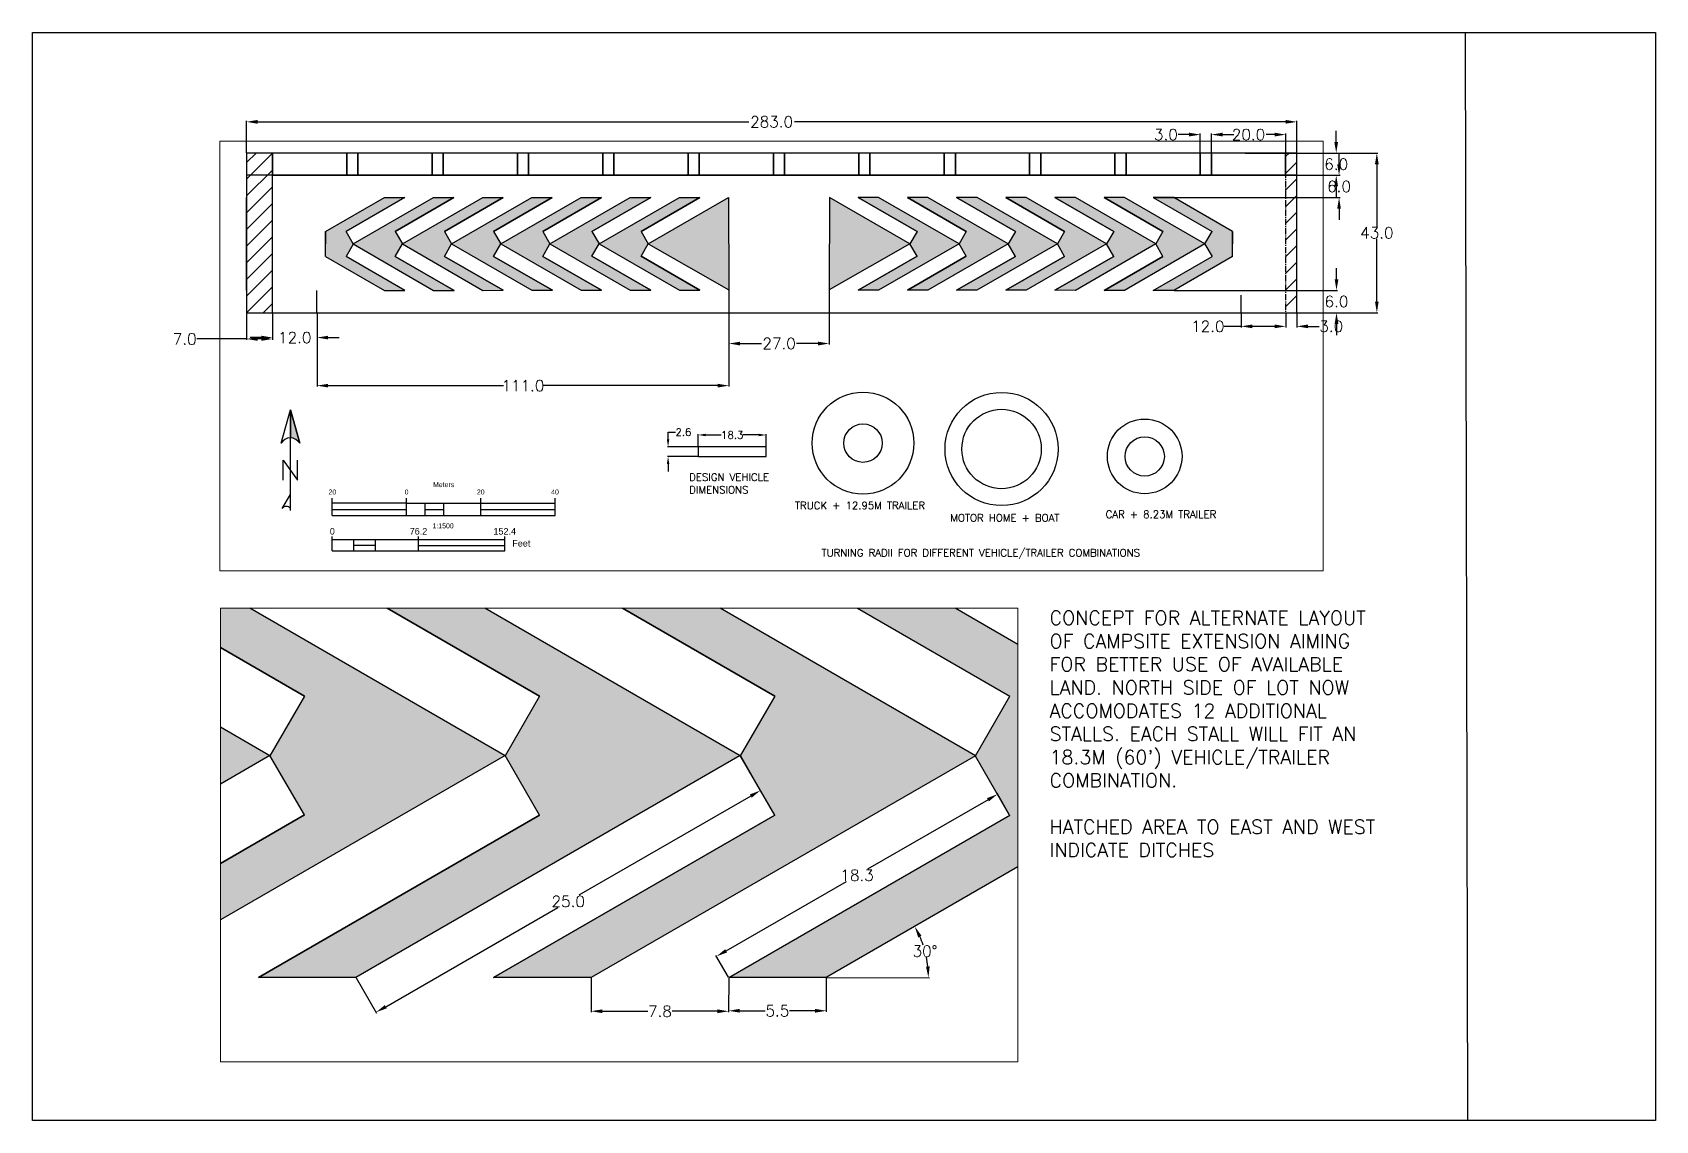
# Paper-space layout 'Layout1' of a CAD drawing. Header units: metres, sheet in millimetres. Extents: x -17 to 274, y 0 to 195.
# The model-space entities are those that its viewports show. They can reach past a viewport. Long polylines and large blocks are cut down to what shows.
import ezdxf
from ezdxf.enums import TextEntityAlignment as Align

# ---------------------------------------------------------------- set-up
doc = ezdxf.new("R2010")
doc.units = ezdxf.units.M
doc.linetypes.add('CENTER2', pattern=[1.125, 0.75, -0.125, 0.125, -0.125])
for name, color, linetype in [('C-PROP-LOTS', 6, 'Continuous'), ('C-ROAD', 7, 'Continuous'), ('C-ROAD-SGHT-OBST-LINE', 30, 'Continuous'), ('C-STRM-PROF', 170, 'Continuous')]:
    doc.layers.add(name, color=color, linetype=linetype)
doc.styles.add('$0$Scale Bar', font='arial.ttf')
doc.styles.add('Scale Bar', font='arial.ttf')
doc.styles.get("Standard").update_dxf_attribs({"font": 'simplex.shx'})
doc.dimstyles.new('Annotative', dxfattribs={"dimtxt": 2, "dimasz": 2, "dimexe": 0.18, "dimexo": 0.0625, "dimgap": 0.09, "dimtad": 0, "dimtih": 1, "dimtoh": 1, "dimdec": 1, "dimzin": 0, "dimdsep": 46, "dimtxsty": 'Standard', "dimcen": 0.09, "dimadec": 0, "dimazin": 0, "dimtfac": 1, "dimtdec": 1, "dimtofl": 0, "dimtmove": 0, "dimatfit": 3, "dimfxl": 1, "dimtolj": 1, "dimtzin": 0, "dimarcsym": 0})

# ---------------------------------------------------------------- blocks, each defined once
blk = doc.blocks.new('*D124')
at = {"layer": 'C-ROAD', "color": 0, "lineweight": -2, "transparency": 16777216}
for p, q in [((109.94, 65.14), (113.61, 58.77)), ((111.79, 57.93), (80.89, 40.11)), ((46.21, 20.11), (77.11, 37.93)), ((40.9, 25.32), (44.57, 18.95))]:
    blk.add_line(p, q, dxfattribs=at)
at = {"layer": 'C-ROAD', "color": 0, "transparency": 16777216}
for points in [[(111.62, 58.22), (111.96, 57.64), (113.52, 58.93)], [(46.05, 20.4), (46.38, 19.82), (44.48, 19.11)]]:
    blk.add_solid(points, dxfattribs=at)
at = {"layer": 'Defpoints', "color": 0, "transparency": 16777216}
for p in [(109.91, 65.19), (40.87, 25.37), (44.48, 19.11)]:
    blk.add_point(p, dxfattribs=at)
at = {"layer": 'C-ROAD', "color": 0, "transparency": 16777216, "insert": (79, 39.02), "char_height": 2, "attachment_point": 5}
blk.add_mtext('\\A1;25.0', dxfattribs=at)
blk = doc.blocks.new('*D122')
at = {"layer": 'C-ROAD', "color": 0, "lineweight": -2, "transparency": 16777216}
for p, q in [((83.11, 25.29), (83.11, 19.12)), ((107.82, 25.28), (107.81, 19.11)), ((85.11, 19.3), (93.27, 19.29)), ((105.81, 19.29), (97.65, 19.29))]:
    blk.add_line(p, q, dxfattribs=at)
at = {"layer": 'C-ROAD', "color": 0, "transparency": 16777216}
for points in [[(85.11, 19.63), (85.11, 18.96), (83.11, 19.3)], [(105.81, 19.62), (105.81, 18.95), (107.81, 19.29)]]:
    blk.add_solid(points, dxfattribs=at)
at = {"layer": 'Defpoints', "color": 0, "transparency": 16777216}
for p in [(83.11, 25.35), (107.82, 25.34), (107.81, 19.29)]:
    blk.add_point(p, dxfattribs=at)
at = {"layer": 'C-ROAD', "color": 0, "transparency": 16777216, "insert": (95.46, 19.29), "char_height": 2, "attachment_point": 5}
blk.add_mtext('\\A1;7.8', dxfattribs=at)
blk = doc.blocks.new('*D123')
at = {"layer": 'C-ROAD', "color": 0, "lineweight": -2, "transparency": 16777216}
for p, q in [((107.82, 25.28), (107.81, 19.2)), ((125.35, 25.27), (125.35, 19.2)), ((109.81, 19.38), (114.4, 19.38)), ((123.35, 19.38), (118.77, 19.38))]:
    blk.add_line(p, q, dxfattribs=at)
at = {"layer": 'C-ROAD', "color": 0, "transparency": 16777216}
for points in [[(109.81, 19.72), (109.81, 19.05), (107.81, 19.38)], [(123.35, 19.71), (123.35, 19.04), (125.35, 19.38)]]:
    blk.add_solid(points, dxfattribs=at)
at = {"layer": 'Defpoints', "color": 0, "transparency": 16777216}
for p in [(107.82, 25.34), (125.35, 25.33), (125.35, 19.38)]:
    blk.add_point(p, dxfattribs=at)
at = {"layer": 'C-ROAD', "color": 0, "transparency": 16777216, "insert": (116.58, 19.38), "char_height": 2, "attachment_point": 5}
blk.add_mtext('\\A1;5.5', dxfattribs=at)
blk = doc.blocks.new('*D94')
at = {"layer": 'C-ROAD', "color": 0, "lineweight": -2, "transparency": 16777216}
for p, q in [((158.29, 54.52), (156.04, 58.42)), ((154.4, 57.27), (132.77, 44.79)), ((107.36, 30.14), (128.99, 42.61)), ((107.79, 25.39), (105.54, 29.3))]:
    blk.add_line(p, q, dxfattribs=at)
at = {"layer": 'C-ROAD', "color": 0, "transparency": 16777216}
for points in [[(154.23, 57.56), (154.56, 56.98), (156.13, 58.27)], [(107.19, 30.43), (107.52, 29.85), (105.63, 29.14)]]:
    blk.add_solid(points, dxfattribs=at)
at = {"layer": 'Defpoints', "color": 0, "transparency": 16777216}
for p in [(156.13, 58.27), (158.32, 54.47), (107.82, 25.34)]:
    blk.add_point(p, dxfattribs=at)
at = {"layer": 'C-ROAD', "color": 0, "transparency": 16777216, "insert": (130.88, 43.7), "char_height": 2, "attachment_point": 5}
blk.add_mtext('\\A1;18.3', dxfattribs=at)
blk = doc.blocks.new('*D95')
at = {"layer": 'C-ROAD', "color": 0, "lineweight": -2, "transparency": 16777216}
for p, q in [((21.2, 173.43), (21.2, 179.15)), ((23.2, 178.97), (111.44, 178.97)), ((207.87, 178.97), (119.62, 178.97)), ((209.87, 173.43), (209.87, 179.15))]:
    blk.add_line(p, q, dxfattribs=at)
at = {"layer": 'C-ROAD', "color": 0, "transparency": 16777216}
for points in [[(23.2, 179.31), (23.2, 178.64), (21.2, 178.97)], [(207.87, 179.31), (207.87, 178.64), (209.87, 178.97)]]:
    blk.add_solid(points, dxfattribs=at)
at = {"layer": 'Defpoints', "color": 0, "transparency": 16777216}
for p in [(209.87, 178.97), (21.2, 173.37), (209.87, 173.37)]:
    blk.add_point(p, dxfattribs=at)
at = {"layer": 'C-ROAD', "color": 0, "transparency": 16777216, "insert": (115.53, 178.97), "char_height": 2, "attachment_point": 5}
blk.add_mtext('\\A1;283.0', dxfattribs=at)
blk = doc.blocks.new('*D96')
at = {"layer": 'C-ROAD', "color": 0, "lineweight": -2, "transparency": 16777216}
for p, q in [((209.93, 173.37), (224.43, 173.37)), ((224.25, 171.37), (224.25, 160.13)), ((224.25, 146.7), (224.25, 157.95)), ((209.93, 144.7), (224.43, 144.7))]:
    blk.add_line(p, q, dxfattribs=at)
at = {"layer": 'C-ROAD', "color": 0, "transparency": 16777216}
for points in [[(223.91, 171.37), (224.58, 171.37), (224.25, 173.37)], [(223.91, 146.7), (224.58, 146.7), (224.25, 144.7)]]:
    blk.add_solid(points, dxfattribs=at)
at = {"layer": 'Defpoints', "color": 0, "transparency": 16777216}
for p in [(209.87, 173.37), (209.87, 144.7), (224.25, 144.7)]:
    blk.add_point(p, dxfattribs=at)
at = {"layer": 'C-ROAD', "color": 0, "transparency": 16777216, "insert": (224.25, 159.04), "char_height": 2, "attachment_point": 5}
blk.add_mtext('\\A1;43.0', dxfattribs=at)
blk = doc.blocks.new('*D99')
at = {"layer": 'C-ROAD', "color": 0, "lineweight": -2, "transparency": 16777216}
for p, q in [((21.2, 144.64), (21.2, 139.81)), ((25.87, 144.64), (25.87, 139.81)), ((21.2, 139.99), (12.29, 139.99)), ((23.87, 139.99), (23.2, 139.99))]:
    blk.add_line(p, q, dxfattribs=at)
at = {"layer": 'C-ROAD', "color": 0, "transparency": 16777216}
for points in [[(23.2, 140.33), (23.2, 139.66), (21.2, 139.99)], [(23.87, 140.33), (23.87, 139.66), (25.87, 139.99)]]:
    blk.add_solid(points, dxfattribs=at)
at = {"layer": 'Defpoints', "color": 0, "transparency": 16777216}
for p in [(21.2, 144.7), (25.87, 144.7), (25.87, 139.99)]:
    blk.add_point(p, dxfattribs=at)
at = {"layer": 'C-ROAD', "color": 0, "transparency": 16777216, "insert": (10.1, 139.99), "char_height": 2, "attachment_point": 5}
blk.add_mtext('\\A1;7.0', dxfattribs=at)
blk = doc.blocks.new('*D100')
at = {"layer": 'C-ROAD', "color": 0, "lineweight": -2, "transparency": 16777216}
for p, q in [((199.87, 144.64), (199.87, 142.07)), ((207.87, 144.64), (207.87, 142.07)), ((199.87, 142.25), (196.83, 142.25)), ((205.87, 142.25), (201.87, 142.25))]:
    blk.add_line(p, q, dxfattribs=at)
at = {"layer": 'C-ROAD', "color": 0, "transparency": 16777216}
for points in [[(201.87, 142.59), (201.87, 141.92), (199.87, 142.25)], [(205.87, 142.59), (205.87, 141.92), (207.87, 142.25)]]:
    blk.add_solid(points, dxfattribs=at)
at = {"layer": 'Defpoints', "color": 0, "transparency": 16777216}
for p in [(199.87, 144.7), (207.87, 144.7), (207.87, 142.25)]:
    blk.add_point(p, dxfattribs=at)
at = {"layer": 'C-ROAD', "color": 0, "transparency": 16777216, "insert": (193.88, 142.25), "char_height": 2, "attachment_point": 5}
blk.add_mtext('\\A1;12.0', dxfattribs=at)
blk = doc.blocks.new('*D101')
at = {"layer": 'C-ROAD', "color": 0, "lineweight": -2, "transparency": 16777216}
for p, q in [((207.87, 144.64), (207.87, 142.07)), ((209.87, 144.64), (209.87, 142.07)), ((205.87, 142.25), (203.87, 142.25)), ((211.87, 142.25), (213.87, 142.25))]:
    blk.add_line(p, q, dxfattribs=at)
at = {"layer": 'C-ROAD', "color": 0, "transparency": 16777216}
for points in [[(205.87, 142.59), (205.87, 141.92), (207.87, 142.25)], [(211.87, 142.59), (211.87, 141.92), (209.87, 142.25)]]:
    blk.add_solid(points, dxfattribs=at)
at = {"layer": 'Defpoints', "color": 0, "transparency": 16777216}
for p in [(207.87, 144.7), (209.87, 144.7), (209.87, 142.25)]:
    blk.add_point(p, dxfattribs=at)
at = {"layer": 'C-ROAD', "color": 0, "transparency": 16777216, "insert": (216.05, 142.25), "char_height": 2, "attachment_point": 5}
blk.add_mtext('\\A1;3.0', dxfattribs=at)
blk = doc.blocks.new('*D102')
at = {"layer": 'C-ROAD', "color": 0, "lineweight": -2, "transparency": 16777216}
for p, q in [((216.95, 175.37), (216.95, 177.37)), ((200.6, 173.37), (217.13, 173.37)), ((200.6, 169.37), (217.13, 169.37)), ((216.95, 167.37), (216.95, 165.37))]:
    blk.add_line(p, q, dxfattribs=at)
at = {"layer": 'C-ROAD', "color": 0, "transparency": 16777216}
for points in [[(216.61, 175.37), (217.28, 175.37), (216.95, 173.37)], [(216.61, 167.37), (217.28, 167.37), (216.95, 169.37)]]:
    blk.add_solid(points, dxfattribs=at)
at = {"layer": 'Defpoints', "color": 0, "transparency": 16777216}
for p in [(200.53, 173.37), (216.95, 173.37), (200.53, 169.37)]:
    blk.add_point(p, dxfattribs=at)
at = {"layer": 'C-ROAD', "color": 0, "transparency": 16777216, "insert": (216.95, 171.37), "char_height": 2, "attachment_point": 5}
blk.add_mtext('\\A1;6.0', dxfattribs=at)
blk = doc.blocks.new('*D103')
at = {"layer": 'C-ROAD', "color": 0, "lineweight": -2, "transparency": 16777216}
for p, q in [((217.46, 171.37), (217.46, 173.37)), ((186.6, 169.37), (217.64, 169.37)), ((187.82, 165.37), (217.64, 165.37)), ((217.46, 163.37), (217.46, 161.37))]:
    blk.add_line(p, q, dxfattribs=at)
at = {"layer": 'C-ROAD', "color": 0, "transparency": 16777216}
for points in [[(217.13, 171.37), (217.79, 171.37), (217.46, 169.37)], [(217.13, 163.37), (217.79, 163.37), (217.46, 165.37)]]:
    blk.add_solid(points, dxfattribs=at)
at = {"layer": 'Defpoints', "color": 0, "transparency": 16777216}
for p in [(186.53, 169.37), (217.46, 169.37), (187.76, 165.37)]:
    blk.add_point(p, dxfattribs=at)
at = {"layer": 'C-ROAD', "color": 0, "transparency": 16777216, "insert": (217.46, 167.37), "char_height": 2, "attachment_point": 5}
blk.add_mtext('\\A1;6.0', dxfattribs=at)
blk = doc.blocks.new('*D104')
at = {"layer": 'C-ROAD', "color": 0, "lineweight": -2, "transparency": 16777216}
for p, q in [((217, 150.71), (217, 152.71)), ((187.82, 148.71), (217.18, 148.71)), ((207.93, 144.7), (217.18, 144.7)), ((217, 142.7), (217, 140.7))]:
    blk.add_line(p, q, dxfattribs=at)
at = {"layer": 'C-ROAD', "color": 0, "transparency": 16777216}
for points in [[(216.67, 150.71), (217.34, 150.71), (217, 148.71)], [(216.67, 142.7), (217.34, 142.7), (217, 144.7)]]:
    blk.add_solid(points, dxfattribs=at)
at = {"layer": 'Defpoints', "color": 0, "transparency": 16777216}
for p in [(187.76, 148.71), (207.87, 144.7), (217, 144.7)]:
    blk.add_point(p, dxfattribs=at)
at = {"layer": 'C-ROAD', "color": 0, "transparency": 16777216, "insert": (217, 146.71), "char_height": 2, "attachment_point": 5}
blk.add_mtext('\\A1;6.0', dxfattribs=at)
blk = doc.blocks.new('Arrow 20')
at = {"linetype": 'ByBlock', "lineweight": -2}
blk.add_hatch(color=0, dxfattribs=at).paths.add_polyline_path([(0, 0.426), (0, 0.228, -0.269143), (0.066, 0.19)])
at = {"color": 0, "linetype": 'ByBlock', "lineweight": -2}
for points in [[(0.066, 0.19, 0.580323), (-0.066, 0.19), (0, 0.426), (0.066, 0.19), (0, 0.426), (0, 0.227)], [(0, -0.27, 0.5), (-0.057, -0.27), (0, -0.171)]]:
    blk.add_lwpolyline(points, format="xyb", dxfattribs=at)
for points in [[(0, -0.284), (0, 0.426)], [(-0.05, -0.071), (-0.05, 0.071), (0.05, -0.071), (0.05, 0.071)]]:
    blk.add_lwpolyline(points, dxfattribs=at)
blk = doc.blocks.new('*U115')
for p, q in [((-13.33, 2.22), (-13.33, 3.11)), ((0, 2.22), (0, 3.11)), ((13.33, 2.22), (13.33, 3.11)), ((26.67, 2.22), (26.67, 3.11)), ((-13.33, 0), (-13.33, 2.22)), ((0, 2.22), (-13.33, 2.22)), ((-13.33, 1.11), (0, 1.11)), ((0, 2.22), (26.67, 2.22)), ((0, 0), (0, 2.22)), ((0, 0), (26.67, 0)), ((3.33, 0), (3.33, 2.22)), ((3.33, 1.11), (6.67, 1.11)), ((6.67, 0), (6.67, 2.22)), ((13.33, 0), (13.33, 2.22)), ((13.33, 1.11), (26.67, 1.11)), ((26.67, 0), (26.67, 2.22)), ((-13.33, 0), (0, 0))]:
    blk.add_line(p, q)
at = {"style": 'Scale Bar'}
for tag, p in [('Map.ScaleBar.Units.Label', (6.67, 4.84)), ('Map.ScaleBar.Div', (-13.33, 3.52)), ('Map.ScaleBar.Div0', (0, 3.52)), ('Map.ScaleBar.Div1', (13.33, 3.52)), ('Map.ScaleBar.Div2', (26.67, 3.52))]:
    blk.add_attdef(tag, text='', height=0.889, dxfattribs=at).set_placement(p, align=Align.BOTTOM_CENTER)
blk.add_attdef('Map.ScaleBar.ScaleRatio', text='', height=0.889, dxfattribs=at).set_placement((6.57, -1.4), align=Align.TOP_CENTER)
blk = doc.blocks.new('*U117')
for p, q in [((0, 1.94), (0, 2.55)), ((30.97, 1.94), (0, 1.94)), ((0, 0), (0, 1.94)), ((0, 0), (30.97, 0)), ((3.87, 0), (3.87, 1.94)), ((3.87, 0.97), (7.74, 0.97)), ((7.74, 0), (7.74, 1.94)), ((15.48, 1.94), (15.48, 2.55)), ((15.48, 0), (15.48, 1.94)), ((15.48, 0.93), (30.97, 0.93)), ((30.97, 1.94), (30.97, 2.55)), ((30.97, 0), (30.97, 1.94))]:
    blk.add_line(p, q)
at = {"style": '$0$Scale Bar'}
for tag, p in [('Map.ScaleBar.Div0', (0, 2.55)), ('Map.ScaleBar.Div', (15.48, 2.55)), ('Map.ScaleBar.Div2', (30.97, 2.55))]:
    blk.add_attdef(tag, text='', height=1.16, dxfattribs=at).set_placement(p, align=Align.BOTTOM_CENTER)
blk.add_attdef('Map.ScaleBar.Units.Label', text='', height=1.16, dxfattribs=at).set_placement((32.33, 1.32), align=Align.MIDDLE_LEFT)
blk = doc.blocks.new('*D119')
at = {"layer": 'C-ROAD', "color": 0, "lineweight": -2, "transparency": 16777216}
for p, q in [((107.86, 148.76), (107.86, 138.99)), ((125.87, 148.76), (125.87, 138.99)), ((109.86, 139.17), (113.73, 139.17)), ((123.87, 139.17), (120, 139.17))]:
    blk.add_line(p, q, dxfattribs=at)
at = {"layer": 'C-ROAD', "color": 0, "transparency": 16777216}
for points in [[(109.86, 139.5), (109.86, 138.83), (107.86, 139.17)], [(123.87, 139.5), (123.87, 138.83), (125.87, 139.17)]]:
    blk.add_solid(points, dxfattribs=at)
at = {"layer": 'Defpoints', "color": 0, "transparency": 16777216}
for p in [(107.86, 148.82), (125.87, 148.82), (125.87, 139.17)]:
    blk.add_point(p, dxfattribs=at)
at = {"layer": 'C-ROAD', "color": 0, "transparency": 16777216, "insert": (116.87, 139.17), "char_height": 2, "attachment_point": 5}
blk.add_mtext('\\A1;27.0', dxfattribs=at)
blk = doc.blocks.new('*D120')
at = {"layer": 'C-ROAD', "color": 0, "lineweight": -2, "transparency": 16777216}
for p, q in [((107.86, 148.76), (107.86, 131.43)), ((33.87, 144.64), (33.87, 131.43)), ((35.87, 131.61), (67.34, 131.61)), ((105.86, 131.61), (74.38, 131.61))]:
    blk.add_line(p, q, dxfattribs=at)
at = {"layer": 'C-ROAD', "color": 0, "transparency": 16777216}
for points in [[(35.87, 131.94), (35.87, 131.28), (33.87, 131.61)], [(105.86, 131.94), (105.86, 131.28), (107.86, 131.61)]]:
    blk.add_solid(points, dxfattribs=at)
at = {"layer": 'Defpoints', "color": 0, "transparency": 16777216}
for p in [(107.86, 148.82), (33.87, 144.7), (33.87, 131.61)]:
    blk.add_point(p, dxfattribs=at)
at = {"layer": 'C-ROAD', "color": 0, "transparency": 16777216, "insert": (70.86, 131.61), "char_height": 2, "attachment_point": 5}
blk.add_mtext('\\A1;111.0', dxfattribs=at)
blk = doc.blocks.new('*D121')
at = {"layer": 'C-ROAD', "color": 0, "lineweight": -2, "transparency": 16777216}
for p, q in [((25.87, 144.64), (25.87, 140.06)), ((33.87, 144.64), (33.87, 140.06)), ((23.87, 140.24), (21.87, 140.24)), ((35.87, 140.24), (37.87, 140.24))]:
    blk.add_line(p, q, dxfattribs=at)
at = {"layer": 'C-ROAD', "color": 0, "transparency": 16777216}
for points in [[(23.87, 140.57), (23.87, 139.91), (25.87, 140.24)], [(35.87, 140.57), (35.87, 139.91), (33.87, 140.24)]]:
    blk.add_solid(points, dxfattribs=at)
at = {"layer": 'Defpoints', "color": 0, "transparency": 16777216}
for p in [(25.87, 144.7), (33.87, 144.7), (33.87, 140.24)]:
    blk.add_point(p, dxfattribs=at)
at = {"layer": 'C-ROAD', "color": 0, "transparency": 16777216, "insert": (29.87, 140.24), "char_height": 2, "attachment_point": 5}
blk.add_mtext('\\A1;12.0', dxfattribs=at)
blk = doc.blocks.new('*D128')
at = {"layer": 'C-ROAD', "color": 0, "lineweight": -2, "transparency": 16777216}
blk.add_line((125.41, 25.33), (143.88, 25.32), dxfattribs=at)
for start, end in [(18.5278, 23.7243), (6.2212, 11.4758)]:
    blk.add_arc((125.35, 25.33), 18.35, start, end, dxfattribs=at)
at = {"layer": 'C-ROAD', "color": 0, "transparency": 16777216}
for points in [[(141.85, 32.56), (142.45, 32.86), (141.25, 34.5)], [(143.92, 27.34), (143.26, 27.3), (143.7, 25.32)]]:
    blk.add_solid(points, dxfattribs=at)
at = {"layer": 'Defpoints', "color": 0, "transparency": 16777216}
for p in [(175.86, 54.46), (143.42, 28.51), (107.82, 25.34), (125.35, 25.33), (125.35, 25.33)]:
    blk.add_point(p, dxfattribs=at)
at = {"layer": 'C-ROAD', "color": 0, "transparency": 16777216, "insert": (143.08, 30.07), "char_height": 2, "attachment_point": 5}
blk.add_mtext('\\A1;30°', dxfattribs=at)
blk = doc.blocks.new('*D133')
at = {"layer": 'C-ROAD', "color": 0, "lineweight": -2, "transparency": 16777216}
for p, q in [((194.53, 173.43), (194.53, 176.86)), ((196.53, 176.68), (198.06, 176.68)), ((205.87, 176.68), (204.34, 176.68)), ((207.87, 173.43), (207.87, 176.86))]:
    blk.add_line(p, q, dxfattribs=at)
at = {"layer": 'C-ROAD', "color": 0, "transparency": 16777216}
for points in [[(196.53, 177.02), (196.53, 176.35), (194.53, 176.68)], [(205.87, 177.02), (205.87, 176.35), (207.87, 176.68)]]:
    blk.add_solid(points, dxfattribs=at)
at = {"layer": 'Defpoints', "color": 0, "transparency": 16777216}
for p in [(194.53, 176.68), (194.53, 173.37), (207.87, 173.37)]:
    blk.add_point(p, dxfattribs=at)
at = {"layer": 'C-ROAD', "color": 0, "transparency": 16777216, "insert": (201.2, 176.68), "char_height": 2, "attachment_point": 5}
blk.add_mtext('\\A1;20.0', dxfattribs=at)
blk = doc.blocks.new('*D134')
at = {"layer": 'C-ROAD', "color": 0, "lineweight": -2, "transparency": 16777216}
for p, q in [((190.53, 176.68), (188.53, 176.68)), ((192.53, 173.43), (192.53, 176.86)), ((194.53, 173.43), (194.53, 176.86)), ((196.53, 176.68), (198.53, 176.68))]:
    blk.add_line(p, q, dxfattribs=at)
at = {"layer": 'C-ROAD', "color": 0, "transparency": 16777216}
for points in [[(190.53, 177.02), (190.53, 176.35), (192.53, 176.68)], [(196.53, 177.02), (196.53, 176.35), (194.53, 176.68)]]:
    blk.add_solid(points, dxfattribs=at)
at = {"layer": 'Defpoints', "color": 0, "transparency": 16777216}
for p in [(194.53, 176.68), (192.53, 173.37), (194.53, 173.37)]:
    blk.add_point(p, dxfattribs=at)
at = {"layer": 'C-ROAD', "color": 0, "transparency": 16777216, "insert": (186.35, 176.68), "char_height": 2, "attachment_point": 5}
blk.add_mtext('\\A1;3.0', dxfattribs=at)
blk = doc.blocks.new('*U79')
at = {"layer": 'C-ROAD'}
for p, q in [((-17.557, -6.276), (4.093, 6.224)), ((-6.245, -2.92), (9.593, 6.224)), ((9.593, 6.224), (-6.245, -2.92)), ((4.093, 6.224), (9.593, 6.224)), ((-6.245, -2.92), (-4.307, -6.276))]:
    blk.add_line(p, q, dxfattribs=at)
blk = doc.blocks.new('*U81')
at = {"layer": 'C-ROAD', "color": 0, "linetype": 'ByBlock', "lineweight": -2, "transparency": 16777216}
for p in [(0, 0), (13.25, 0), (26.5, 0), (39.75, 0), (53, 0), (66.25, 0)]:
    blk.add_blockref('*U79', p, dxfattribs=at)
blk = doc.blocks.new('*U82')
at = {"layer": 'C-ROAD'}
for p, q in [((-17.557, -6.276), (4.093, 6.224)), ((-6.245, -2.92), (9.593, 6.224)), ((9.593, 6.224), (-6.245, -2.92)), ((4.093, 6.224), (9.593, 6.224)), ((-6.245, -2.92), (-4.307, -6.276))]:
    blk.add_line(p, q, dxfattribs=at)
blk = doc.blocks.new('*U83')
at = {"layer": 'C-ROAD', "color": 0, "linetype": 'ByBlock', "lineweight": -2, "transparency": 16777216}
for p in [(0, 0), (13.25, 0), (26.5, 0), (39.75, 0), (53, 0), (66.25, 0)]:
    blk.add_blockref('*U82', p, dxfattribs=at)
blk = doc.blocks.new('*U84')
at = {"layer": 'C-ROAD'}
for points in [[(-10.5, -3), (9.5, -3), (9.5, 3), (-10.5, 3)], [(9.5, -3), (12.5, -3), (12.5, 3), (9.5, 3)]]:
    blk.add_lwpolyline(points, close=True, dxfattribs=at)
blk = doc.blocks.new('*U85')
at = {"layer": 'C-ROAD', "color": 0, "linetype": 'ByBlock', "lineweight": -2, "transparency": 16777216}
for p in [(0, 0), (23, 0), (46, 0), (69, 0), (92, 0), (115, 0), (138, 0), (161, 0), (184, 0), (207, 0), (230, 0), (253, 0)]:
    blk.add_blockref('*U84', p, dxfattribs=at)
blk = doc.blocks.new('*D131')
at = {"layer": 'C-ROAD', "color": 0, "lineweight": -2, "transparency": 16777216}
for p, q in [((121.731, -36.076), (121.731, -32.746)), ((140.019, -36.076), (140.019, -32.746)), ((123.731, -32.926), (127.927, -32.926)), ((138.019, -32.926), (133.822, -32.926))]:
    blk.add_line(p, q, dxfattribs=at)
at = {"layer": 'C-ROAD', "color": 0, "transparency": 16777216}
for points in [[(123.731, -32.592), (123.731, -33.259), (121.731, -32.926)], [(138.019, -32.592), (138.019, -33.259), (140.019, -32.926)]]:
    blk.add_solid(points, dxfattribs=at)
at = {"layer": 'Defpoints', "color": 0, "transparency": 16777216}
for p in [(140.019, -32.926), (121.731, -36.139), (140.019, -36.139)]:
    blk.add_point(p, dxfattribs=at)
at = {"layer": 'C-ROAD', "color": 0, "transparency": 16777216, "insert": (130.875, -32.926), "char_height": 2, "attachment_point": 5}
blk.add_mtext('\\A1;18.3', dxfattribs=at)
blk = doc.blocks.new('*D132')
at = {"layer": 'C-ROAD', "color": 0, "lineweight": -2, "transparency": 16777216}
for p, q in [((113.597, -34.139), (113.597, -32.139)), ((113.597, -32.139), (115.597, -32.139)), ((121.668, -36.139), (113.417, -36.139)), ((121.668, -38.729), (113.417, -38.729)), ((113.597, -40.729), (113.597, -42.729))]:
    blk.add_line(p, q, dxfattribs=at)
at = {"layer": 'C-ROAD', "color": 0, "transparency": 16777216}
for points in [[(113.264, -34.139), (113.931, -34.139), (113.597, -36.139)], [(113.264, -40.729), (113.931, -40.729), (113.597, -38.729)]]:
    blk.add_solid(points, dxfattribs=at)
at = {"layer": 'Defpoints', "color": 0, "transparency": 16777216}
for p in [(121.731, -36.139), (113.597, -38.729), (121.731, -38.729)]:
    blk.add_point(p, dxfattribs=at)
at = {"layer": 'C-ROAD', "color": 0, "transparency": 16777216, "insert": (117.735, -32.139), "char_height": 2, "attachment_point": 5}
blk.add_mtext('\\A1;2.6', dxfattribs=at)
blk = doc.blocks.new('*U106')
at = {"layer": 'C-ROAD'}
for p, q in [((-17.557, -6.276), (4.093, 6.224)), ((-6.245, -2.92), (9.593, 6.224)), ((9.593, 6.224), (-6.245, -2.92)), ((4.093, 6.224), (9.593, 6.224)), ((-6.245, -2.92), (-4.307, -6.276))]:
    blk.add_line(p, q, dxfattribs=at)
blk = doc.blocks.new('*U108')
at = {"layer": 'C-ROAD', "color": 0, "linetype": 'ByBlock', "lineweight": -2, "transparency": 16777216}
for p in [(0, 0), (13.25, 0), (26.5, 0), (39.75, 0), (53, 0), (66.25, 0)]:
    blk.add_blockref('*U106', p, dxfattribs=at)
blk = doc.blocks.new('*U109')
at = {"layer": 'C-ROAD'}
for p, q in [((-17.557, -6.276), (4.093, 6.224)), ((-6.245, -2.92), (9.593, 6.224)), ((9.593, 6.224), (-6.245, -2.92)), ((4.093, 6.224), (9.593, 6.224)), ((-6.245, -2.92), (-4.307, -6.276))]:
    blk.add_line(p, q, dxfattribs=at)
blk = doc.blocks.new('*U110')
at = {"layer": 'C-ROAD', "color": 0, "linetype": 'ByBlock', "lineweight": -2, "transparency": 16777216}
for p in [(0, 0), (13.25, 0), (26.5, 0), (39.75, 0), (53, 0), (66.25, 0)]:
    blk.add_blockref('*U109', p, dxfattribs=at)

msp = doc.modelspace()

# ---------------------------------------------------------------- hatches: boundary and pattern name
at = {"layer": 'C-ROAD'}
h = msp.add_hatch(dxfattribs=at)
h.set_pattern_fill('ANSI31', color=256)
h.paths.add_polyline_path([(7, 37), (0, 37), (0, 18.5), (7, 18.5)])
h.paths.add_polyline_path([(7, 43), (0, 43), (0, 37), (7, 37)])
h.paths.add_polyline_path([(7, 18.5), (0, 18.5), (0, 6), (7, 6)])
h.paths.add_polyline_path([(7, 6), (0, 6), (0, 0), (7, 0)])
h = msp.add_hatch(dxfattribs=at)
h.set_pattern_fill('ANSI31', color=256)
h.paths.add_polyline_path([(283, 37), (280, 37), (280, 0), (283, 0)])
h.paths.add_polyline_path([(283, 43), (280, 43), (280, 37), (283, 37)])
at = {"layer": 'C-ROAD', "true_color": 0x139b48}
h = msp.add_hatch(color=114, dxfattribs=at)
h.dxf.hatch_style = 1
h.paths.add_polyline_path([(21.324, 15.148), (37.167, 6.011), (42.667, 6.014), (26.837, 15.143), (28.768, 18.491), (26.823, 21.86), (42.661, 31.004), (37.161, 31.004), (21.323, 21.86), (21.323, 18.504)])
h = msp.add_hatch(color=114, dxfattribs=at)
h.dxf.hatch_style = 1
h.paths.add_polyline_path([(42.008, 18.508), (40.073, 21.86), (55.911, 31.004), (50.411, 31.004), (28.782, 18.516), (28.773, 18.5), (50.417, 6.017), (55.917, 6.02), (40.075, 15.156)])
h.paths.add_polyline_path([(55.256, 18.512), (53.323, 21.86), (69.161, 31.004), (63.661, 31.004), (42.019, 18.508), (63.667, 6.024), (69.167, 6.026), (53.325, 15.163)])
h.paths.add_polyline_path([(68.504, 18.515), (66.573, 21.86), (82.411, 31.004), (76.911, 31.004), (55.274, 18.512), (76.917, 6.03), (82.417, 6.033), (66.575, 15.169)])
h.paths.add_polyline_path([(81.752, 18.518), (79.823, 21.86), (95.661, 31.004), (90.161, 31.004), (68.53, 18.515), (90.167, 6.036), (95.667, 6.039), (79.825, 15.175)])
h.paths.add_polyline_path([(95.001, 18.521), (93.073, 21.86), (108.911, 31.004), (103.411, 31.004), (81.785, 18.518), (103.417, 6.043), (108.917, 6.045), (93.075, 15.182)])
h.paths.add_polyline_path([(108.249, 18.524), (106.323, 21.86), (122.161, 31.004), (116.661, 31.004), (95.041, 18.521), (116.667, 6.049), (122.167, 6.052), (106.325, 15.188)])
h.paths.add_polyline_path([(129.911, 31.045), (108.261, 18.545), (129.989, 6.18)])
h = msp.add_hatch(color=114, dxfattribs=at)
h.dxf.hatch_style = 1
h.paths.add_polyline_path([(178.739, 18.545), (157.089, 31.045), (157.011, 6.18)])
h.paths.add_polyline_path([(191.959, 18.521), (170.339, 31.004), (164.839, 31.004), (180.677, 21.86), (178.751, 18.524), (180.675, 15.188), (164.833, 6.052), (170.333, 6.049)])
h.paths.add_polyline_path([(183.589, 31.004), (178.089, 31.004), (193.927, 21.86), (191.999, 18.521), (193.925, 15.182), (178.083, 6.045), (183.583, 6.043), (205.215, 18.518)])
h.paths.add_polyline_path([(218.47, 18.515), (196.839, 31.004), (191.339, 31.004), (207.177, 21.86), (205.248, 18.518), (207.175, 15.175), (191.333, 6.039), (196.833, 6.036)])
h.paths.add_polyline_path([(231.726, 18.512), (210.089, 31.004), (204.589, 31.004), (220.427, 21.86), (218.496, 18.515), (220.425, 15.169), (204.583, 6.033), (210.083, 6.03)])
h.paths.add_polyline_path([(223.339, 31.004), (217.839, 31.004), (233.677, 21.86), (231.744, 18.512), (233.675, 15.163), (217.833, 6.026), (223.333, 6.024), (244.981, 18.508)])
h.paths.add_polyline_path([(236.589, 31.004), (231.089, 31.004), (246.927, 21.86), (244.992, 18.508), (246.925, 15.156), (231.083, 6.02), (236.583, 6.017), (258.236, 18.505)])
h = msp.add_hatch(color=114, dxfattribs=at)
h.dxf.hatch_style = 1
h.paths.add_polyline_path([(265.677, 18.504), (265.677, 21.86), (249.839, 31.004), (244.339, 31.004), (260.177, 21.86), (258.232, 18.491), (260.163, 15.143), (244.333, 6.014), (249.833, 6.011), (265.676, 15.148)])

# ---------------------------------------------------------------- linework, layer by layer
at = {"layer": 'C-PROP-LOTS'}
msp.add_lwpolyline([(0, 0), (283, 0), (283, 43), (0, 43)], close=True, dxfattribs=at)
at = {"layer": 'C-ROAD'}
for p, q in [((7, 0), (7, 43)), ((283, 37), (0, 37)), ((0, 6), (0, 31)), ((21.323, 21.86), (37.161, 31.004)), ((42.661, 31.004), (26.823, 21.86)), ((37.161, 31.004), (42.661, 31.004)), ((37.161, 31.004), (42.661, 31.004)), ((108.261, 18.545), (129.911, 31.045)), ((129.911, 31.045), (129.989, 6.18)), ((157.089, 31.045), (157.011, 6.18)), ((178.739, 18.545), (157.089, 31.045)), ((249.839, 31.004), (244.339, 31.004)), ((244.339, 31.004), (260.177, 21.86)), ((244.339, 31.004), (249.839, 31.004)), ((265.677, 21.86), (249.839, 31.004)), ((21.323, 21.86), (21.323, 18.504)), ((21.324, 15.148), (21.323, 21.86)), ((28.76, 18.504), (26.823, 21.86)), ((258.24, 18.504), (260.177, 21.86)), ((265.676, 15.148), (265.677, 21.86)), ((265.677, 21.86), (265.677, 18.504)), ((28.773, 18.5), (26.837, 15.143)), ((108.261, 18.545), (129.989, 6.18)), ((178.739, 18.545), (157.011, 6.18)), ((258.227, 18.5), (260.163, 15.143)), ((21.324, 15.148), (37.167, 6.011)), ((42.667, 6.014), (26.824, 15.15)), ((244.333, 6.014), (260.176, 15.15)), ((265.676, 15.148), (249.833, 6.011)), ((19, 0), (19, 6)), ((37.167, 6.011), (42.667, 6.014)), ((249.833, 6.011), (244.333, 6.014)), ((268, 0), (268, 4.734)), ((19, 0), (268, 0))]:
    msp.add_line(p, q, dxfattribs=at)
at = {"layer": 'C-ROAD-SGHT-OBST-LINE'}
msp.add_lwpolyline([(121.731, -38.729), (140.019, -38.729), (140.019, -36.139), (121.731, -36.139)], close=True, dxfattribs=at)
for centre, radius in [((166.118, -35.122), 13.72), ((203.456, -36.712), 15.24), ((203.456, -36.712), 10.7), ((242.013, -38.692), 10.06), ((166.118, -35.122), 5.18), ((242.013, -38.692), 5.3)]:
    msp.add_circle(centre, radius, dxfattribs=at)
at = {"layer": 'C-STRM-PROF', "linetype": 'CENTER2'}
msp.add_line((280, 43), (280, 0), dxfattribs=at)

# ---------------------------------------------------------------- block references
at = {"layer": 'C-ROAD'}
for name, p in [('*U85', (17.5, 40)), ('*U108', (46.318, 24.779))]:
    msp.add_blockref(name, p, dxfattribs=at)
at = {"layer": 'C-ROAD', "xscale": -1}
msp.add_blockref('*U81', (240.682, 24.779), dxfattribs=at)
at = {"layer": 'C-ROAD', "xscale": -1, "rotation": 180.0272692986779}
msp.add_blockref('*U110', (46.321, 12.24), dxfattribs=at)
at = {"layer": 'C-ROAD', "rotation": 179.9727307013221}
msp.add_blockref('*U83', (240.679, 12.24), dxfattribs=at)

# ---------------------------------------------------------------- texts
at = {"layer": 'C-ROAD'}
for s, p in [('DESIGN VEHICLE', (119.3, -45.276)), ('DIMENSIONS', (119.3, -48.704)), ('TRUCK + 12.95M TRAILER', (147.787, -52.91)), ('CAR + 8.23M TRAILER', (231.501, -55.295)), ('MOTOR HOME + BOAT', (189.644, -56.25)), ('TURNING RADII FOR DIFFERENT VEHICLE/TRAILER COMBINATIONS', (154.949, -65.633))]:
    msp.add_text(s, height=2, dxfattribs=at).set_placement(p)

# ---------------------------------------------------------------- dimensions: what is measured, and where the dimension line sits
dim = msp.add_linear_dim(base=(113.597, -38.729), p1=(121.731, -36.139), p2=(121.731, -38.729), angle=90, dimstyle='Annotative', dxfattribs=at)
dim.commit()
dim.dimension.update_dxf_attribs({"geometry": '*D132', "text_midpoint": (117.735, -32.139), "dimtype": 160})
dim = msp.add_linear_dim(base=(140.019, -32.926), p1=(121.731, -36.139), p2=(140.019, -36.139), dimstyle='Annotative', dxfattribs=at)
dim.commit()
dim.dimension.update_dxf_attribs({"geometry": '*D131', "text_midpoint": (130.875, -32.926)})

psp = doc.layouts.get("Layout1")

# ---------------------------------------------------------------- linework, layer by layer
at = {"layer": 'C-ROAD'}
psp.add_line((240.091, 195.015), (240.527, -0.323), dxfattribs=at)
psp.add_lwpolyline([(-17.243, 195.015), (274.309, 195.015), (274.309, -0.323), (-17.243, -0.323)], close=True, dxfattribs=at)

# ---------------------------------------------------------------- block references
at = {"layer": 'C-ROAD', "xscale": 25.4, "yscale": 25.4, "zscale": 0.0254}
psp.add_blockref('Arrow 20', (29.083, 116.43), dxfattribs=at)
at = {"layer": 'C-ROAD'}
for name, p, values in [('*U115', (49.952, 108.287), {'Map.ScaleBar.Div2': '40', 'Map.ScaleBar.Div1': '20', 'Map.ScaleBar.Div0': '0', 'Map.ScaleBar.Units.Label': 'Meters', 'Map.ScaleBar.ScaleRatio': '1:1500', 'Map.ScaleBar.Div': '20'}), ('*U117', (36.619, 101.98), {'Map.ScaleBar.Units.Label': 'Feet', 'Map.ScaleBar.Div0': '0', 'Map.ScaleBar.Div': '76.2', 'Map.ScaleBar.Div2': '152.4'})]:
    psp.add_blockref(name, p, dxfattribs=at).add_auto_attribs(values)

# ---------------------------------------------------------------- texts
at = {"layer": 'C-ROAD', "insert": (165.456, 91.168), "char_height": 2.5, "attachment_point": 1}
psp.add_mtext_dynamic_manual_height_columns("CONCEPT FOR ALTERNATE LAYOUT OF CAMPSITE EXTENSION AIMING FOR BETTER USE OF AVAILABLE LAND. NORTH SIDE OF LOT NOW ACCOMODATES 12 ADDITIONAL STALLS. EACH STALL WILL FIT AN 18.3M (60') VEHICLE/TRAILER COMBINATION.\\P\\PHATCHED AREA TO EAST AND WEST INDICATE DITCHES", width=64.82574, gutter_width=5, heights=[55.082], dxfattribs=at)

# ---------------------------------------------------------------- dimensions: what is measured, and where the dimension line sits
at = {"layer": 'C-ROAD'}
for base, p1, p2, override, picture, middle in [((209.867, 178.973), (21.2, 173.371), (209.867, 173.371), {"dimtxt": 2, "dimlfac": -1.5}, '*D95', (115.534, 178.973)), ((194.534, 176.685), (207.867, 173.371), (194.534, 173.371), {"dimlfac": -1.5}, '*D133', (201.2, 176.685)), ((33.867, 131.611), (107.86, 148.824), (33.867, 144.704), {"dimlfac": -1.5}, '*D120', (70.863, 131.611)), ((125.874, 139.165), (107.86, 148.824), (125.874, 148.824), {"dimlfac": -1.5}, '*D119', (116.867, 139.165)), ((33.867, 140.24), (25.867, 144.704), (33.867, 144.704), {"dimlfac": -1.5}, '*D121', (29.867, 140.24))]:
    dim = psp.add_linear_dim(base=base, p1=p1, p2=p2, dimstyle='Annotative', override=override, dxfattribs=at)
    dim.commit()
    dim.dimension.update_dxf_attribs({"geometry": picture, "text_midpoint": middle})
for base, p1, p2, override, picture, middle in [((194.534, 176.685), (192.534, 173.371), (194.534, 173.371), {"dimlfac": -1.5}, '*D134', (186.348, 176.685)), ((25.867, 139.994), (21.2, 144.704), (25.867, 144.704), {"dimtxt": 2, "dimlfac": -1.5}, '*D99', (10.101, 139.994)), ((207.867, 142.252), (199.867, 144.704), (207.867, 144.704), {"dimtxt": 2, "dimlfac": -1.5}, '*D100', (193.883, 142.252)), ((209.867, 142.252), (207.867, 144.704), (209.867, 144.704), {"dimtxt": 2, "dimlfac": -1.5}, '*D101', (216.052, 142.252))]:
    dim = psp.add_linear_dim(base=base, p1=p1, p2=p2, dimstyle='Annotative', override=override, dxfattribs=at)
    dim.commit()
    dim.dimension.update_dxf_attribs({"geometry": picture, "text_midpoint": middle, "dimtype": 160})
for base, p1, p2, picture, middle in [((216.948, 173.371), (200.534, 169.371), (200.534, 173.371), '*D102', (216.948, 171.371)), ((224.246, 144.704), (209.867, 173.371), (209.867, 144.704), '*D96', (224.246, 159.038))]:
    dim = psp.add_linear_dim(base=base, p1=p1, p2=p2, angle=90, dimstyle='Annotative', override={"dimtxt": 2, "dimlfac": -1.5}, dxfattribs=at)
    dim.commit()
    dim.dimension.update_dxf_attribs({"geometry": picture, "text_midpoint": middle, "dimtype": 160})
for base, p1, p2, picture, middle in [((217.46, 169.371), (187.76, 165.373), (186.534, 169.371), '*D103', (217.46, 167.372)), ((217.002, 144.704), (187.756, 148.712), (207.867, 144.704), '*D104', (217.002, 146.708))]:
    dim = psp.add_linear_dim(base=base, p1=p1, p2=p2, angle=90, dimstyle='Annotative', override={"dimlfac": -1.5}, dxfattribs=at)
    dim.commit()
    dim.dimension.update_dxf_attribs({"geometry": picture, "text_midpoint": middle})
for p1, p2, distance, picture, middle in [((109.909, 65.19), (40.868, 25.372), 7.23, '*D124', (79, 39.018)), ((107.817, 25.34), (158.323, 54.467), 4.388, '*D94', (130.878, 43.705)), ((83.109, 25.352), (107.817, 25.34), -6.055, '*D122', (95.46, 19.291)), ((107.817, 25.34), (125.351, 25.332), -5.956, '*D123', (116.582, 19.38))]:
    dim = psp.add_aligned_dim(p1=p1, p2=p2, distance=distance, dimstyle='Annotative', override={"dimlfac": -0.313674}, dxfattribs=at)
    dim.commit()
    dim.dimension.update_dxf_attribs({"geometry": picture, "text_midpoint": middle})
dim = psp.add_angular_dim_2l(base=(143.423, 28.509), line1=((125.351, 25.332), (107.817, 25.34)), line2=((175.857, 54.459), (125.351, 25.332)), dimstyle='Annotative', override={"dimlfac": -0.313674}, dxfattribs=at)
dim.commit()
dim.dimension.update_dxf_attribs({"geometry": '*D128', "text_midpoint": (143.077, 30.072)})

# ---------------------------------------------------------------- viewports
at = {"layer": 'C-ROAD', "view_target_point": (52.248, 16.226)}
psp.add_viewport(center=(88.147, 50.929), size=(143.279, 81.43762), view_center_point=(185.915, -2.186), view_height=25.54483, status=3, dxfattribs=at)
at = {"layer": 'C-ROAD-SGHT-OBST-LINE', "view_target_point": (141.479, -11.668)}
psp.add_viewport(center=(115.52, 136.926), size=(198.205, 77.14874), view_center_point=(0, 0), view_height=115.7231, dxfattribs=at)

doc.saveas('drawing.dxf')
